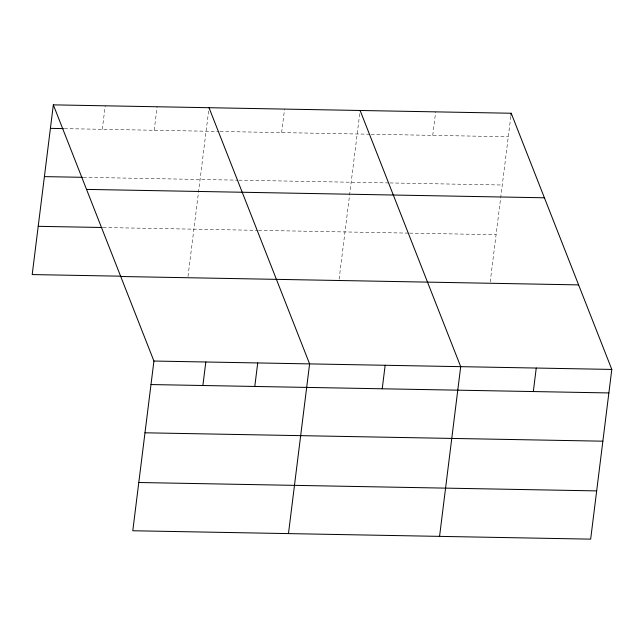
<?xml version="1.0" encoding="UTF-8"?>
<svg xmlns="http://www.w3.org/2000/svg" width="644" height="644" viewBox="0 0 644 644"><rect width="100%" height="100%" fill="white"/><g stroke="black" fill="none" stroke-linecap="round" stroke-linejoin="round"><path stroke-width="0.48" stroke-dasharray="3.22 2.42" d="M102.299 129.315L105.23 105.809M154.198 130.265L157.128 106.759M188 276.437L208.898 108.691M281.637 132.6L284.567 109.094M339.098 279.206L360.117 110.478M432.736 135.369L435.666 111.863M490.197 281.975L510.974 115.204M64.384 128.623L219.008 131.457M220.007 131.473L370.115 134.226M371.105 134.242L508.285 136.753M83.318 177.325L237.853 180.159M238.852 180.175L388.952 182.928M389.95 182.944L502.28 185.005M103.072 227.509L257.511 230.343M258.502 230.359L408.61 233.112M409.6 233.128L496.089 234.714"/><path stroke-width="0.97" d="M53.339 104.859L153.924 361.043L132.785 530.753L590.661 539.141L611.8 369.431L511.215 113.247L53.339 104.859L32.2 274.569L121.016 276.196M202.884 385.506L205.814 361.992M254.783 386.456L257.713 362.942M288.464 533.61L309.603 363.892L209.018 107.709M382.222 388.791L385.152 365.277M439.562 536.38L460.702 366.661L360.117 110.478M510.974 115.204L511.215 113.247M533.321 391.56L536.251 368.046M50.409 128.365L63.386 128.607M44.404 176.617L82.319 177.309M86.529 189.4L544.405 197.788M38.213 226.326L102.074 227.493M120.734 276.501L578.61 284.889M153.924 361.043L611.8 369.431M150.994 384.557L608.87 392.937M144.989 432.8L602.865 441.188M138.79 482.509L596.674 490.897"/></g></svg>
